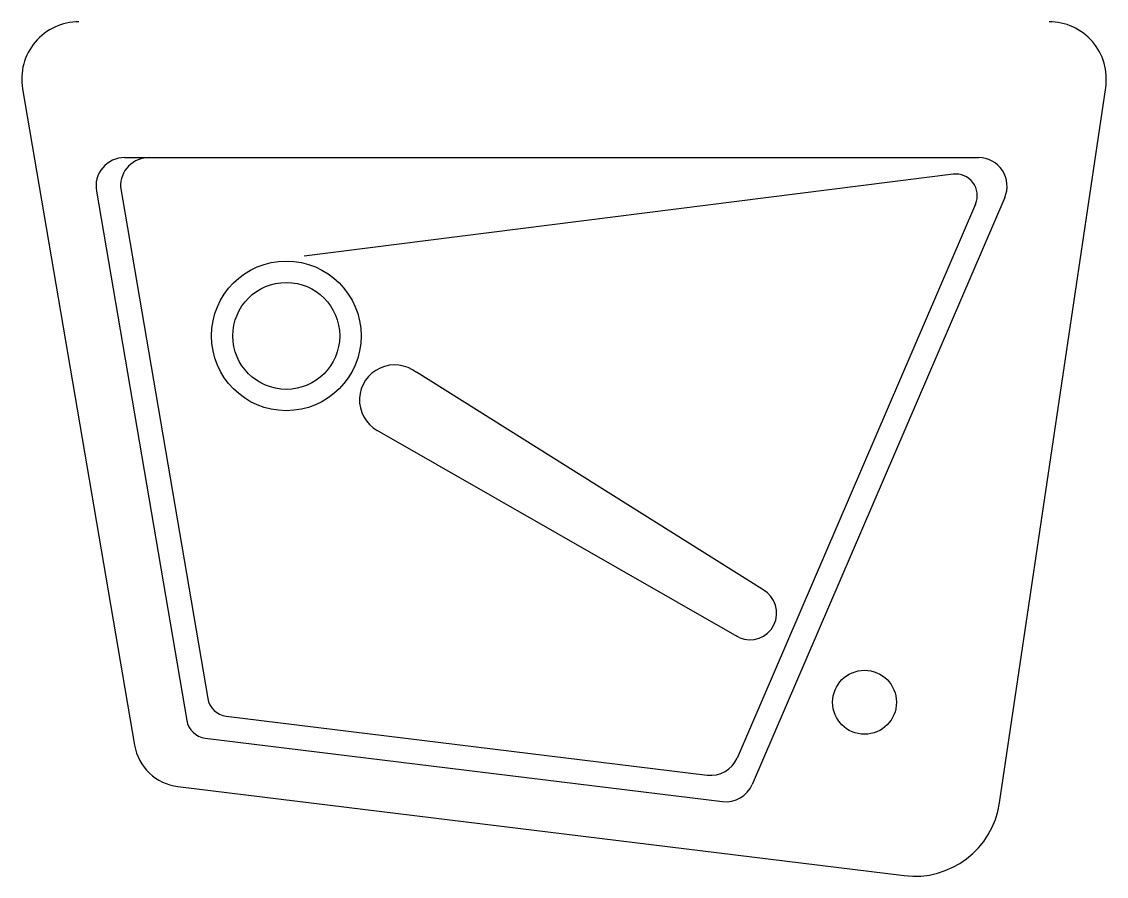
# Model space of a CAD drawing. Extents: x 160 to 540, y 181 to 480.
import ezdxf

# ---------------------------------------------------------------- set-up
doc = ezdxf.new("R2010")
doc.units = 0
doc.header["$MEASUREMENT"] = 0
doc.layers.add('PECAS', color=2, linetype='CONTINUOUS')

msp = doc.modelspace()

# ---------------------------------------------------------------- linework, layer by layer
at = {"layer": 'PECAS'}
for p, q in [((160.286482, 456.541945), (199.553269, 226.621034)), ((502.595108, 206.417289), (539.782519, 456.974338)), ((196.063439, 432.415149), (495.202015, 432.415149)), ((486.302645, 426.598588), (258.926548, 397.880996)), ((194.579081, 422.122647), (225.166653, 243.021606)), ((186.167718, 420.686122), (217.824438, 235.324847)), ((504.422836, 418.406524), (415.949959, 212.897892)), ((494.16171, 416.151462), (410.640998, 222.145936)), ((419.437316, 281.298777), (298.279421, 357.223054)), ((410.613586, 264.729743), (284.530488, 336.878418)), ((419.778593, 281.074619), (419.413174, 281.314633)), ((411.427562, 264.330512), (410.550441, 264.760714)), ((231.672072, 236.815853), (400.198348, 216.151195)), ((224.329856, 229.119094), (405.507309, 206.903152)), ((214.73258, 212.140943), (469.138958, 180.945685))]:
    msp.add_line(p, q, dxfattribs=at)
for centre, radius in [((252.70237, 369.972581), 26.201785), ((252.70237, 369.972581), 18.722731), ((455.289351, 241.674186), 11.193483)]:
    msp.add_circle(centre, radius, dxfattribs=at)
for centre, radius, start, end in [((180.077923, 459.922004), 20.077996, 90, 189.691692), ((519.922076, 459.922004), 20.077996, 351.55785, 90), ((196.063439, 422.376151), 10.038998, 90, 189.691692), ((204.574829, 422.415123), 10.000027, 88.940083, 181.675999), ((495.202015, 422.376151), 10.038998, 336.70779, 90), ((487.246094, 419.128683), 7.529249, 336.70779, 97.198341), ((290.62701, 347.532434), 12.275, 51.434102, 240.227418), ((415.150625, 272.928223), 9.369197, 246.585965, 60.399093), ((232.588443, 244.289128), 7.529249, 189.691692, 263.0093), ((225.246228, 236.59237), 7.529249, 189.691692, 263.0093), ((216.87078, 229.578586), 17.568247, 189.691692, 263.0093), ((401.420177, 226.115563), 10.038998, 263.0093, 336.70779), ((406.729138, 216.867519), 10.038998, 263.0093, 336.70779), ((472.804444, 210.838787), 30.116994, 263.0093, 351.55785)]:
    msp.add_arc(centre, radius, start, end, dxfattribs=at)

doc.saveas('drawing.dxf')
